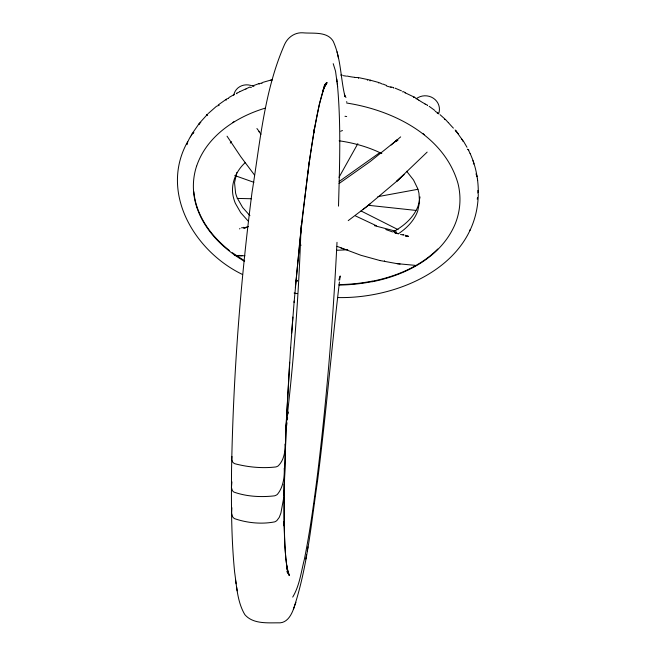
<?xml version="1.0" encoding="UTF-8"?>
<svg xmlns="http://www.w3.org/2000/svg" width="656" height="656" viewBox="0 0 656 656"><rect width="100%" height="100%" fill="white"/><g stroke="black" fill="none" stroke-linecap="round" stroke-linejoin="round"><path stroke-width="0.98" d="M284.064 497.732C284.138 521.364 283.851 545.144 287.082 568.621L286.467 564.931L288.837 574.418L287.664 571.852L288.574 573.516L286.738 571.622M284.286 484.333L286.401 420.078L289.64 362.26M301.079 225.508C298.947 293.47 293.806 361.341 285.729 428.852M338.512 206.14C339.595 165.345 341.169 124.361 337.315 83.665M187.083 144.632L187.304 143.475M337.004 242.318C333.174 319.128 327.032 395.839 317.783 472.189C314.109 501.446 310.14 530.712 304.294 559.634C301.079 572.204 299.521 585.792 292.724 597.083M478.281 194.258C476.953 265.032 399.291 298.857 337.897 297.562M290.641 347.352L286.057 426.769L284.089 495.813L280.907 513.033L279.267 517.363L276.963 520.446A8.438 5.707 -0.2 0 1 274.766 521.848C261.687 524.431 247.14 522.988 234.577 518.65A8.471 5.707 -1.4 0 1 232.536 516.575L231.584 513.213L231.888 507.728M290.501 349.148L294.183 301.088M291.658 333.109L292.879 317.061M294.077 302.465L299.964 239.235L308 171.159M295.339 287.648L302.342 217.169L309.944 157.202L314.495 128.232L313.748 132.578L319.423 103.886L324.54 86.157L323.359 89.339L325.638 84.558L324.105 86.699L326.188 84.493L324.113 85.944M420.037 196.923L418.274 205.459A41.443 38.048 7.8 0 1 416.183 210.289C411.115 219.891 402.267 226.927 392.854 232.003M343.342 75.678L346.45 76.162M378.627 82.467L370.214 80.163L370.05 80.926M288.115 413.944L288.361 412.017M339.447 281.965C331.51 348.402 325.958 415.109 317.455 481.488C311.116 524.333 307.262 568.145 293.38 609.391C291.116 615.385 287.238 622.265 280.096 622.839C268.443 622.659 253.298 624.52 244.868 614.68C237.292 601.946 236.734 586.562 234.643 572.27C231.24 538.215 231.265 503.931 231.552 469.737C233.2 376.929 240.178 284.22 252.052 192.159C260.145 142.541 264.155 90.733 284.663 44.272C287.918 37.187 294.905 32.283 302.859 32.8C312.822 33.768 327.139 31.078 333.207 41.262C341.12 58.63 340.505 78.392 345.031 96.703L344.392 94.243L345.089 96.399M339.685 280.046L340.161 276.225M286.623 425.687L287 422.735M287.377 419.783L287.631 417.815M307.451 175.152L309.632 159.392M309.042 163.656C312.986 138.121 316.348 112.307 323.982 87.551L322.826 91.061L326.532 82.615L325.007 84.927L327.229 82.672L325.86 83.706M231.929 456.412L231.765 459.667L232.749 462.152A8.651 4.19 0.9 0 0 234.832 463.718C248.017 467.22 262.318 468.54 275.889 466.941A8.61 4.19 1.6 0 0 278.128 465.957C283.753 460.635 285.491 451.566 284.942 444.079M358.488 78.392L358.307 77.564L355.052 77.457M305.803 559.06L306.532 554.927M307.229 550.892L307.926 546.932M231.921 481.873L231.437 487.621L232.404 490.573A8.52 4.969 -0.1 0 0 233.962 492.098C246.664 496.633 261.145 497.371 274.503 495.838A8.577 5.018 0.8 0 0 277.34 494.419C283.195 487.441 284.647 477.068 284.228 468.195M340.161 276.045L338.832 280.128M367.368 80.278L367.647 79.532L370.246 80.188M196.595 166.206C206.64 136.095 235.947 116.948 265.122 108.174M293.38 609.391L294.56 606.111M294.765 605.488L295.913 602.29M236.759 172.618L234.545 182.704L235.594 193.069A41.148 37.556 18.7 0 0 237.292 198.104L242.63 207.476L249.928 215.676M187.583 141.827C159.146 192.684 194.725 251.355 242.121 274.29M378.758 83.074L379.439 82.697L382.374 84.099M455.756 130.593L455.658 131.093M469.745 230.625L470.327 229.436M393.518 88.134L393.518 87.527L390.73 86.961M339.013 177.3L357.848 143.631M191.134 135.62L192.93 133.07M207.066 114.751L207.649 115.415M191.593 134.455L199.383 123.246L207.813 113.931M402.513 91.922L403.079 91.545L405.556 92.717M427.154 152.102L396.609 181.368L404.022 174.586L396.937 181.089L366.679 206.64L370.624 203.491M437.79 249.042C420.127 266.508 396.322 276.43 372.264 281.26M396.249 141.393L397.93 140.22M245.295 162.565C235.537 171.306 229.953 185.304 233.643 198.227A41.484 37.786 18.6 0 0 235.356 203.294L240.744 212.724L248.099 220.982M230.264 143.049L231.634 141.778M208.436 113.349L216.455 106.297L219.243 105.239M413.428 97.334L414.436 97.195L417.462 99.335M400.66 136.874L391.165 145.017M397.602 139.548L369.951 161.72L339.078 183.532M394.092 142.557L397.265 139.843M362.801 209.674L366.745 206.591L348.229 220.629M324.769 84.509L326.147 83.476M218.227 104.944L226.935 98.802L228.665 98.441M427.343 105.567L427.556 105.19L425.244 104.083M244.032 228.55L244.319 228.354A2.731 0.73 62.5 0 1 243.745 227.279M339.201 181.441L379.931 152.545M398.463 233.725C405.416 229.059 411.738 223.114 415.666 215.627A41.771 38.278 7.8 0 0 417.782 210.773L419.553 202.187L418.971 193.381A41.722 38.22 7.8 0 0 417.528 188.206L413.542 180.031L406.646 171.249M232.765 122.5L234.315 121.499M228.739 97.678L234.586 94.267M225.516 99.737L226.582 99.958M246.107 88.79L249.772 87.076L251.33 87.568M272.527 79.868L270.936 80.057L271.272 80.68M245.073 227.935L246.246 227.493M342.473 130.536L340.612 131.233M238.177 92.512L236.472 93.25L236.914 93.775M435.223 111.34L438.101 113.062L437.519 113.037M252.831 85.829L258.726 83.706L259.407 84.017M200.785 122.393L198.604 124.443L199.145 124.361M258.726 83.706L261.908 83.066M299.341 245.746L301.12 245.147M262.58 82.443L271.002 80.024M444.506 119.351L445.76 119.818L448.31 122.647M372.19 281.744C405.342 275.249 440.143 257.685 454.534 225.467A77.228 70.766 7.3 0 0 458.003 183.541C444.309 135.456 392.772 110.159 346.688 103.033M246.115 227.074L248.509 226.574M377.864 196.661L417.979 189.281M244.95 255.783L238.587 255.676M237.242 198.415L251.551 198.743M237.8 255.651L241.957 255.75M415.289 265.36L397.028 263.646L379.857 260.514M340.71 75.063L342.375 75.227M368.155 205.271L415.929 210.412M397.028 263.646L400.078 264.04M462.767 141.056L463.571 141.393L466.998 147.272M344.982 116.276L346.671 116.555M473.304 163.943L473.911 163.738L473.509 162.098M358.947 77.695L367.672 79.54M294.118 293.035L297.217 293.658M403.022 234.504L403.768 234.684M408.393 236.283L405.629 235.684L408.221 236.25M379.931 260.53L360.882 255.274L337.094 246.377M374.428 225.656L396.208 231.347M400.521 234.372L403.522 235.168M461.488 138.883L463.562 141.393M397.61 233.536L394.559 232.601L398.348 233.774L395.289 232.831M392.173 231.806L385.785 229.518M234.758 175.537L253.897 182.319M340.964 247.984L344.876 249.534M394.969 88.117L401.464 90.84M376.421 225.754L355.429 215.881M467.384 149.142L468.163 149.789M404.998 235.151L406.408 235.98M253.134 85.854L253.938 86.256M381.817 153.586C369.607 147.534 356.397 143.648 342.981 141.393A140.786 125.526 12.2 0 0 339.136 140.81M361.038 210.953L398.069 229.641M414.633 97.301L405.293 92.865A5.33 0.533 -64.5 0 0 405.121 93.054M244.688 260.899L232.322 252.724M244.532 261.367C223.671 249.157 204.893 231.051 196.972 207.739M258.858 131.536L260.998 134.193M429.155 106.313L434.854 110.487M422.866 133.48L424.375 134.693M229.362 250.502C215.143 239.26 202.999 224.647 197.161 207.296M440.037 114.677L445.047 119.146M476.551 176.489L476.937 176.71L476.904 176.12M475.969 173.84L476.887 176.021M455.641 130.47L462.439 140.023M254.397 174.89L240.752 156.677L227.042 136.186M455.961 130.929L458.355 133.881M345.392 96.653L345.974 97.408M256.922 128.535L259.21 131.495M288.943 574.353L288.058 573.205L289.271 575.591L286.926 568.211L287.607 571.581L285.77 558.01L284.876 545.48L284.097 521.561L284.179 525.981L284.212 484.054L284.089 495.813L283.843 490.385M468.745 150.667L470.163 153.643M333.207 63.665L335.536 71.192L337.635 86.674M473.698 162.639C476.887 172.405 478.396 182.688 478.29 192.962M338.504 58.376L337.069 51.84M477.461 179.252L477.65 180.507M235.578 580.175L236.111 583.791M236.627 587.153L237.16 590.835M336.782 78.991L337.118 82.082M477.888 190.429L477.904 190.904A9.34 2.198 89.5 0 1 477.978 192.397L477.912 192.897A10.791 2.419 89.5 0 1 477.953 193.454M416.117 98.835A14.276 13.481 0.5 0 1 433.444 98.277A14.276 13.481 0.5 0 1 438.577 113.914M239.629 228.936A14.096 13.194 -2.6 0 1 239.957 228.403M233.725 95.292A14.145 13.186 27 0 1 252.88 86.182M372.223 281.137A180.433 169.494 15.5 0 1 339.127 284.597M297.594 280.653A180.433 169.494 15.5 0 1 295.774 280.268M197.136 207.304A76.645 69.79 19 0 1 193.84 191.732M372.157 281.621A180.556 169.592 15.5 0 1 339.037 285.081M297.471 281.137A180.556 169.592 15.5 0 1 295.651 280.752M196.948 207.747A76.703 69.823 19 0 1 196.562 166.198M347.778 249.649A144.656 135.997 15.7 0 1 336.626 250.231M241.523 227.796A18.876 16.818 18.8 0 1 245.565 227.73M238.628 255.446A18.926 16.876 19.8 0 1 234.323 255.471M239.391 255.364A21.812 19.467 19.9 0 1 238.751 255.446M405.761 236.242A15.465 13.915 5.2 0 1 406.433 236.234M386.556 85.469A8.454 1.287 20.4 0 1 383.145 84.099M391.099 87.215A8.389 1.722 19.6 0 1 386.532 85.977M346.901 101.934A5.756 5.453 13.6 0 1 346.393 101.836M354.716 77.293A8.151 1.287 9.3 0 1 347.221 76.063M477.502 197.595A10.685 2.304 89.6 0 1 477.306 198.801A9.332 2.083 89.4 0 1 477.24 199.178M468.187 149.388A5.937 2.403 80 0 1 468.835 150.232M470.163 153.479A9.102 0.631 67.4 0 1 470.787 154.972A10.316 0.574 67.3 0 1 473.427 161.671M472.927 160.663A9.102 0.508 67 0 1 473.279 161.622M448.565 122.836A8.741 0.443 48.7 0 0 449.36 123.754A9.733 0.672 48.6 0 0 453.419 128.15M455.084 129.913A8.011 0.443 47.4 0 1 455.256 130.134M418.708 100.122A8.462 1.017 33.2 0 1 417.675 99.392M424.358 103.517A9.225 1.271 32.9 0 1 418.799 100.106M425.465 104.263A8.462 1.164 32.2 0 1 424.776 103.935M239.686 91.799A8.372 0.443 -25.2 0 1 238.784 92.176M245.09 89.183A9.127 0.607 -25.9 0 1 239.973 91.586M246.426 88.708A8.372 0.541 -26.6 0 1 245.516 89.183M207.403 114.505A7.987 1.074 -32 0 1 206.435 114.628M187.206 143.59A8.963 1.722 -58.5 0 1 187.509 142.68M187.444 142.77A10.168 1.87 -59.1 0 1 190.322 136.842M190.47 136.866A8.971 1.648 -59.4 0 1 191.175 135.677M193.036 133.512A5.912 2.542 -64.9 0 1 193.856 132.586M384.605 261.408A2.804 0.599 72.3 0 1 384.457 260.793M437.199 113.168A5.305 1.058 -50.6 0 1 437.536 113.012M261.908 83.082A5.281 1.287 71.9 0 1 262.023 83.181"/></g></svg>
